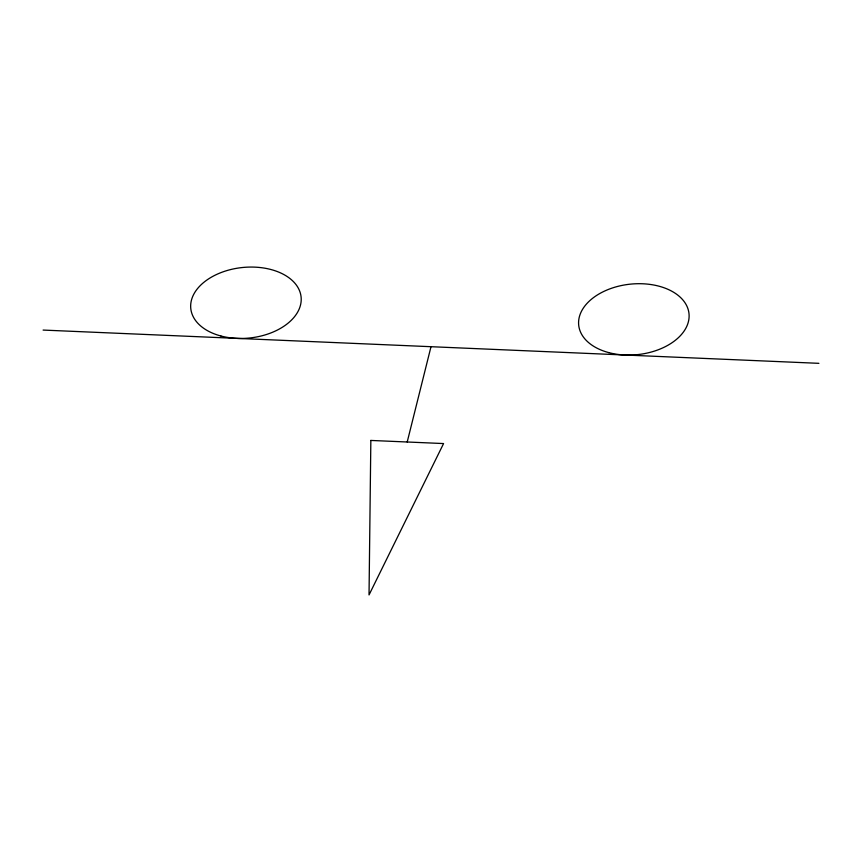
<?xml version="1.0" encoding="UTF-8"?>
<svg xmlns="http://www.w3.org/2000/svg" width="862" height="862" viewBox="0 0 862 862"><rect width="100%" height="100%" fill="white"/><g stroke="black" fill="none" stroke-linecap="round" stroke-linejoin="round"><path stroke-width="1.29" d="M407.209 442.001L431 346.696M43.1 330.071L818.9 363.333M370.843 440.439L369.033 594.931L443.574 443.564L370.843 440.439M220.866 335.986A55.448 35.417 -6 0 0 301.14 297.476A55.448 35.417 -6 0 0 215.834 274.827A55.448 35.417 -6 0 0 220.866 335.986M608.766 352.612A55.448 35.417 -6 0 0 689.04 314.102A55.448 35.417 -6 0 0 603.734 291.464A55.448 35.417 -6 0 0 608.766 352.612"/></g></svg>
